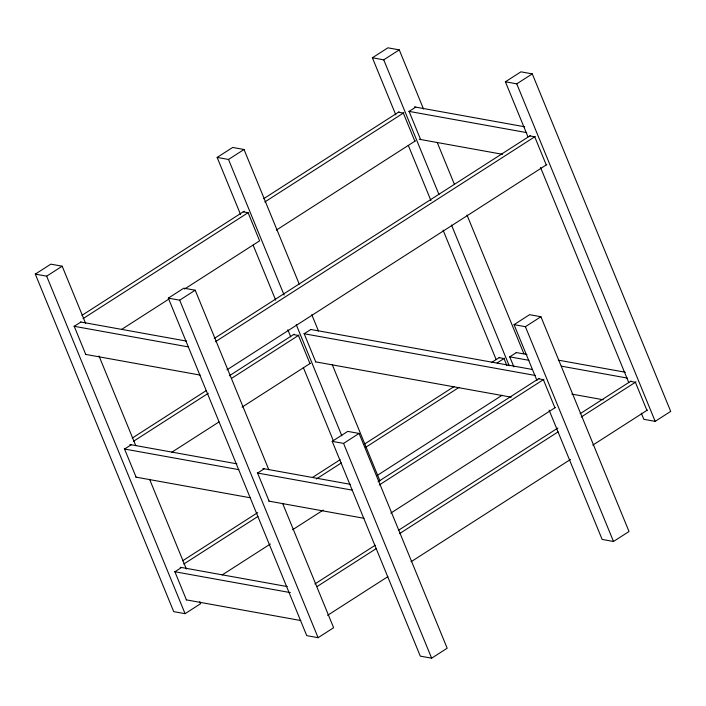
<?xml version="1.0" encoding="UTF-8"?>
<svg xmlns="http://www.w3.org/2000/svg" width="706" height="706" viewBox="0 0 706 706"><rect width="100%" height="100%" fill="white"/><g stroke="black" fill="none" stroke-linecap="round" stroke-linejoin="round"><path stroke-width="1.06" d="M199.763 601.671L200.601 603.709L185.078 613.673L173.72 611.625L35.3 274.113L50.823 264.15L62.181 266.206L85.594 323.304M240.57 214.509L217.148 157.412L232.671 147.448L244.029 149.495L299.229 284.094M395.801 114.884L372.38 57.777L387.903 47.814L399.261 49.87L423.512 109.006M35.3 274.113L46.658 276.17L62.181 266.206M217.148 157.412L228.506 159.459L244.029 149.495M372.38 57.777L383.737 59.833L399.261 49.87M81.922 315.361L244.17 211.226M263.638 198.73L399.005 111.857M83.079 318.618L248.106 212.7L259.623 240.843L184.548 289.028M264.794 201.987L403.867 112.739M80.872 322.033L74.218 326.304L85.753 354.43M415.737 107.118L409.083 111.389L420.617 139.514M282.603 503.325L333.62 627.722L318.097 637.686L306.739 635.638L168.319 298.126L183.842 288.163L195.2 290.21L268.801 469.675M527.982 136.849L505.399 81.79L520.922 71.827L532.28 73.883L670.7 411.386L655.177 421.35L643.819 419.302L641.313 413.178M121.503 329.49L168.787 299.141M276.328 230.121L415.402 140.865M168.319 298.126L179.677 300.174L195.2 290.21M505.399 81.79L516.757 83.837L532.28 73.883M214.245 338.483L530.4 135.578M215.401 341.739L535.263 136.452M226.935 369.865L546.797 164.577M132.234 438.099L206.231 390.612M229.362 375.769L294.111 334.212M133.399 441.356L208.323 393.268M231.453 378.425L298.973 335.094M131.21 444.762L124.556 449.034L136.09 477.159M310.834 329.481L304.189 333.744L315.723 361.878M171.761 452.264L218.939 421.985M242.061 407.15L310.508 363.219M264.229 468.775L257.575 473.046L269.11 501.172M332.208 441.356L347.731 431.392L359.08 433.44L447.172 648.223L431.648 658.186L420.291 656.13L332.208 441.356L343.557 443.403L359.08 433.44M537.01 380.631L514.047 324.645L529.579 314.682L540.928 316.738L629.02 531.512L613.496 541.476L602.139 539.428L549.118 410.151M514.047 324.645L525.405 326.701L540.928 316.738M182.589 560.82L257.69 512.618M312.387 477.512L340.204 459.668M364.314 444.189L454.24 386.473M491.332 362.672L499.672 357.315M183.745 564.076L257.919 516.474M316.332 478.986L341.36 462.924M365.47 447.454L459.112 387.356M497.121 362.955L504.543 358.198M181.548 567.492L174.894 571.763L186.428 599.888M516.404 352.576L509.758 356.848L513.871 366.891M222.169 574.949L270.38 544.008M292.637 529.721L323.224 510.085M377.004 475.579L502.169 395.245M378.107 481.721L539.057 378.425M379.272 484.978L543.929 379.307M390.806 513.103L555.463 407.433M314.911 583.941L375.177 545.261M398.352 530.391L557.828 428.048M580.076 413.76L631.067 381.037M316.994 586.607L376.333 548.527M399.517 533.648L558.058 431.895M581.232 417.025L635.938 381.911M327.602 615.323L387.868 576.652M411.051 561.773L570.519 459.43M592.766 445.151L647.473 410.036M414.387 106.88L524.69 126.789M408.818 111.345L526.694 132.622M398.458 112.21L403.329 113.084L414.863 141.209M529.853 135.923L534.724 136.805L546.259 164.93M419.267 139.267L502.54 154.305M243.226 211.835L248.088 212.718M516.139 352.532L526.95 354.483M558.314 360.148L625.366 372.247M509.485 356.804L528.953 360.316M561.394 366.176L627.36 378.081M499.133 357.668L503.996 358.542L506.882 365.576M630.529 381.381L635.391 382.264L646.925 410.389M310.569 329.428L532.262 369.45M303.915 333.7L535.342 375.477M293.555 334.565L298.426 335.447L309.96 363.572M538.51 378.778L543.373 379.66L554.907 407.786M571.851 394.098L603.206 399.764M315.45 361.825L511.188 397.16M80.608 321.98L186.587 341.113M73.953 326.251L188.581 346.946M85.488 354.377L200.116 375.071M129.86 444.515L236.925 463.842M262.879 468.528L350.476 484.342M124.282 448.981L238.919 469.675M257.302 472.994L352.47 490.176M135.817 477.106L250.453 497.801M268.836 501.119L364.005 518.301M180.189 567.245L287.254 586.571M174.62 571.71L290.334 592.599M186.155 599.835L300.791 620.53M516.757 83.837L655.177 421.35M540.531 167.446L628.764 382.59M525.405 326.701L613.496 541.476M437.314 142.656L454.461 184.46M467.01 215.056L523.878 353.724M383.737 59.833L438.938 194.424M451.487 225.011L509.194 365.726M408.342 145.471L430.925 200.53M443.059 230.103L496.168 359.601M311.77 314.682L318.468 330.999M332.261 364.64L379.934 480.883M228.506 159.459L284.121 295.073M296.246 324.645L341.836 435.787M343.557 443.403L431.648 658.186M253.11 245.097L275.693 300.165M287.819 329.728L290.748 336.868M303.298 367.455L333.409 440.871M179.677 300.174L318.097 637.686M98.981 355.93L135.781 445.662M149.584 479.312L186.384 569.045M46.658 276.17L185.078 613.673"/></g></svg>
